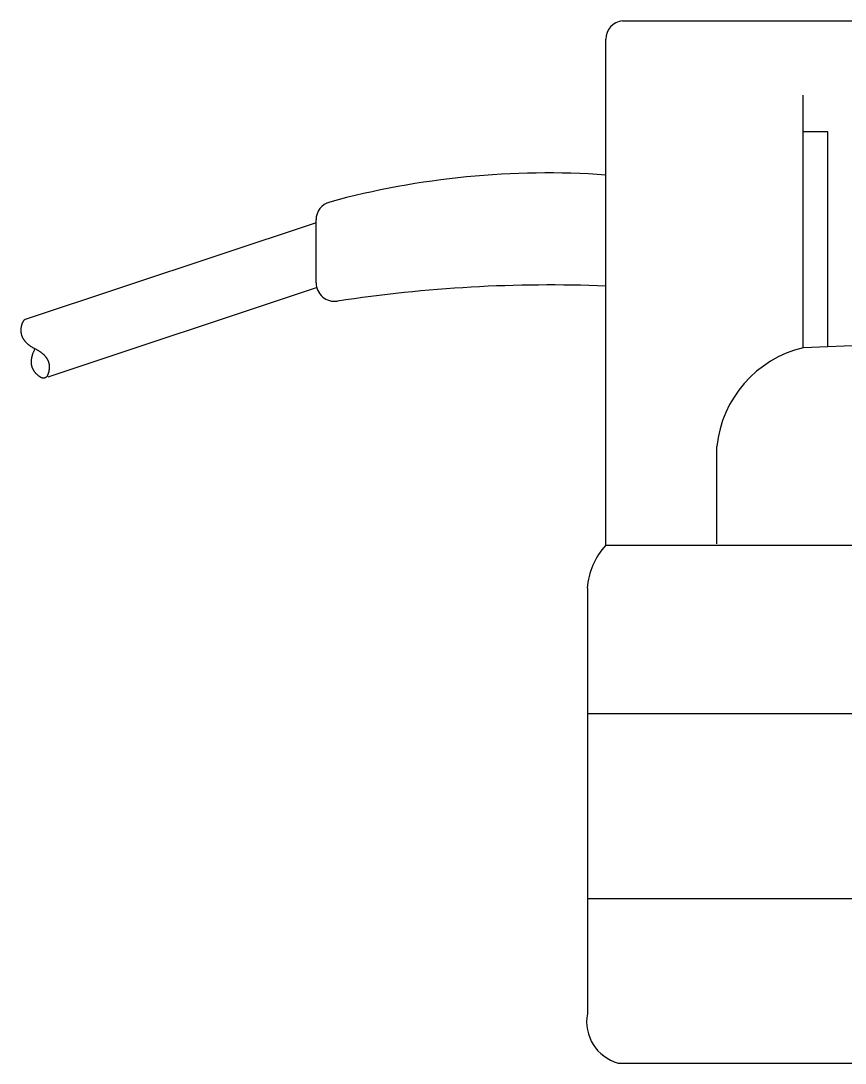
# Model space of a CAD drawing. Header units: millimetres. Extents: x -2880 to 3894, y -2977 to 4857.
# Drawn here: x -189.4 to -55.7, y 276 to 445 of the extents above; entities that cross this region are included whole.
import ezdxf

# ---------------------------------------------------------------- set-up
doc = ezdxf.new("R2010")
doc.units = ezdxf.units.MM
doc.header["$MEASUREMENT"] = 0
doc.layers.add('_1-0_', color=7, linetype='Continuous')

msp = doc.modelspace()

# ---------------------------------------------------------------- linework, layer by layer
at = {"layer": '_1-0_', "color": 3, "linetype": 'Continuous'}
for p, q in [((-91.822, 445.039), (84.472, 445.039)), ((-94.528, 360.039), (-94.528, 442.054)), ((-62.528, 392.039), (-62.528, 432.974)), ((-58.528, 427.039), (-62.528, 427.039)), ((-58.528, 392.279), (-58.528, 427.039)), ((-141.528, 402.559), (-141.528, 412.767)), ((-141.528, 412.31), (-188.691, 396.589)), ((-141.528, 401.769), (-185.035, 387.267)), ((-189.352, 395.469), (-189.359, 395.436)), ((-189.346, 395.501), (-189.352, 395.469)), ((-189.34, 395.533), (-189.346, 395.501)), ((-189.333, 395.564), (-189.34, 395.533)), ((-189.326, 395.595), (-189.333, 395.564)), ((-189.319, 395.626), (-189.326, 395.595)), ((-189.312, 395.656), (-189.319, 395.626)), ((-189.305, 395.685), (-189.312, 395.656)), ((-189.297, 395.715), (-189.305, 395.685)), ((-189.29, 395.743), (-189.297, 395.715)), ((-189.282, 395.772), (-189.29, 395.743)), ((-189.274, 395.799), (-189.282, 395.772)), ((-189.266, 395.827), (-189.274, 395.799)), ((-189.258, 395.854), (-189.266, 395.827)), ((-189.25, 395.88), (-189.258, 395.854)), ((-189.241, 395.906), (-189.25, 395.88)), ((-189.233, 395.932), (-189.241, 395.906)), ((-189.224, 395.957), (-189.233, 395.932)), ((-189.215, 395.982), (-189.224, 395.957)), ((-189.206, 396.006), (-189.215, 395.982)), ((-189.197, 396.03), (-189.206, 396.006)), ((-189.188, 396.053), (-189.197, 396.03)), ((-189.178, 396.076), (-189.188, 396.053)), ((-189.168, 396.098), (-189.178, 396.076)), ((-189.159, 396.12), (-189.168, 396.098)), ((-189.149, 396.142), (-189.159, 396.12)), ((-189.139, 396.163), (-189.149, 396.142)), ((-189.128, 396.184), (-189.139, 396.163)), ((-189.118, 396.204), (-189.128, 396.184)), ((-189.107, 396.224), (-189.118, 396.204)), ((-189.097, 396.243), (-189.107, 396.224)), ((-189.086, 396.262), (-189.097, 396.243)), ((-189.075, 396.28), (-189.086, 396.262)), ((-189.064, 396.298), (-189.075, 396.28)), ((-189.052, 396.316), (-189.064, 396.298)), ((-189.041, 396.333), (-189.052, 396.316)), ((-189.029, 396.349), (-189.041, 396.333)), ((-189.018, 396.365), (-189.029, 396.349)), ((-189.006, 396.381), (-189.018, 396.365)), ((-188.994, 396.396), (-189.006, 396.381)), ((-188.981, 396.411), (-188.994, 396.396)), ((-188.969, 396.425), (-188.981, 396.411)), ((-188.957, 396.439), (-188.969, 396.425)), ((-188.944, 396.453), (-188.957, 396.439)), ((-188.931, 396.466), (-188.944, 396.453)), ((-188.918, 396.478), (-188.931, 396.466)), ((-188.905, 396.49), (-188.918, 396.478)), ((-188.892, 396.502), (-188.905, 396.49)), ((-188.879, 396.513), (-188.892, 396.502)), ((-188.865, 396.524), (-188.879, 396.513)), ((-188.851, 396.534), (-188.865, 396.524)), ((-188.837, 396.544), (-188.851, 396.534)), ((-188.823, 396.554), (-188.837, 396.544)), ((-188.809, 396.563), (-188.823, 396.554)), ((-188.795, 396.571), (-188.809, 396.563)), ((-188.781, 396.579), (-188.795, 396.571)), ((-188.766, 396.587), (-188.781, 396.579)), ((-188.751, 396.594), (-188.766, 396.587)), ((-188.736, 396.601), (-188.751, 396.594)), ((-188.721, 396.607), (-188.736, 396.601)), ((-188.706, 396.613), (-188.721, 396.607)), ((-188.691, 396.618), (-188.706, 396.613)), ((-189.414, 394.968), (-189.416, 394.903)), ((-189.416, 394.903), (-189.416, 394.838)), ((-189.416, 394.838), (-189.415, 394.773)), ((-189.415, 394.773), (-189.413, 394.709)), ((-189.41, 395.034), (-189.414, 394.968)), ((-189.413, 394.709), (-189.409, 394.645)), ((-189.405, 395.1), (-189.41, 395.034)), ((-189.409, 394.645), (-189.404, 394.582)), ((-189.399, 395.167), (-189.405, 395.1)), ((-189.404, 394.582), (-189.397, 394.519)), ((-189.391, 395.234), (-189.399, 395.167)), ((-189.397, 394.519), (-189.389, 394.457)), ((-189.381, 395.301), (-189.391, 395.234)), ((-189.389, 394.457), (-189.379, 394.395)), ((-189.371, 395.369), (-189.381, 395.301)), ((-189.379, 394.395), (-189.368, 394.334)), ((-189.365, 395.403), (-189.371, 395.369)), ((-189.368, 394.334), (-189.355, 394.272)), ((-189.359, 395.436), (-189.365, 395.403)), ((-189.355, 394.272), (-189.341, 394.212)), ((-189.341, 394.212), (-189.326, 394.151)), ((-189.326, 394.151), (-189.309, 394.091)), ((-189.309, 394.091), (-189.29, 394.032)), ((-189.29, 394.032), (-189.27, 393.973)), ((-189.27, 393.973), (-189.249, 393.914)), ((-189.249, 393.914), (-189.226, 393.856)), ((-189.226, 393.856), (-189.202, 393.798)), ((-189.202, 393.798), (-189.176, 393.741)), ((16.472, 395.039), (-62.528, 392.039)), ((-189.176, 393.741), (-189.149, 393.684)), ((-189.149, 393.684), (-189.12, 393.628)), ((-189.12, 393.628), (-189.09, 393.572)), ((-189.09, 393.572), (-189.058, 393.516)), ((-189.058, 393.516), (-189.025, 393.461)), ((-189.025, 393.461), (-188.99, 393.406)), ((-188.99, 393.406), (-188.954, 393.352)), ((-188.954, 393.352), (-188.917, 393.298)), ((-188.917, 393.298), (-188.878, 393.244)), ((-188.878, 393.244), (-188.837, 393.191)), ((-188.837, 393.191), (-188.795, 393.138)), ((-188.795, 393.138), (-188.752, 393.086)), ((-188.752, 393.086), (-188.707, 393.034)), ((-188.707, 393.034), (-188.661, 392.983)), ((-188.661, 392.983), (-188.613, 392.932)), ((-188.613, 392.932), (-188.564, 392.881)), ((-188.564, 392.881), (-188.513, 392.831)), ((-188.513, 392.831), (-188.461, 392.781)), ((-188.461, 392.781), (-188.407, 392.732)), ((-188.407, 392.732), (-188.352, 392.683)), ((-188.352, 392.683), (-188.296, 392.634)), ((-188.296, 392.634), (-188.238, 392.586)), ((-188.238, 392.586), (-188.178, 392.539)), ((-188.178, 392.539), (-188.117, 392.491)), ((-188.117, 392.491), (-188.055, 392.445)), ((-188.055, 392.445), (-187.991, 392.398)), ((-187.991, 392.398), (-187.925, 392.352)), ((-187.925, 392.352), (-187.859, 392.307)), ((-187.859, 392.307), (-187.79, 392.262)), ((-187.79, 392.262), (-187.72, 392.217)), ((-187.72, 392.217), (-187.649, 392.173)), ((-187.649, 392.173), (-187.577, 392.129)), ((-187.577, 392.129), (-187.502, 392.085)), ((-187.502, 392.085), (-187.427, 392.042)), ((-187.647, 390.339), (-187.634, 390.411)), ((-187.634, 390.411), (-187.619, 390.483)), ((-187.619, 390.483), (-187.603, 390.555)), ((-187.603, 390.555), (-187.585, 390.629)), ((-187.585, 390.629), (-187.566, 390.702)), ((-187.566, 390.702), (-187.545, 390.777)), ((-187.545, 390.777), (-187.524, 390.852)), ((-187.524, 390.852), (-187.5, 390.927)), ((-187.5, 390.927), (-187.476, 391.003)), ((-187.476, 391.003), (-187.449, 391.08)), ((-187.449, 391.08), (-187.422, 391.157)), ((-187.427, 392.042), (-187.35, 392)), ((-187.422, 391.157), (-187.393, 391.234)), ((-187.393, 391.234), (-187.362, 391.312)), ((-187.362, 391.312), (-187.331, 391.391)), ((-187.35, 392), (-187.271, 391.958)), ((-187.331, 391.391), (-187.297, 391.47)), ((-187.297, 391.47), (-187.263, 391.55)), ((-187.271, 391.958), (-187.191, 391.916)), ((-187.263, 391.55), (-187.226, 391.63)), ((-187.226, 391.63), (-187.189, 391.711)), ((-187.191, 391.916), (-187.11, 391.875)), ((-187.189, 391.711), (-187.15, 391.793)), ((-187.15, 391.793), (-187.11, 391.875)), ((-187.11, 391.875), (-187.028, 391.833)), ((-187.028, 391.833), (-186.948, 391.792)), ((-186.948, 391.792), (-186.87, 391.749)), ((-186.87, 391.749), (-186.792, 391.707)), ((-186.792, 391.707), (-186.717, 391.664)), ((-186.717, 391.664), (-186.643, 391.62)), ((-186.643, 391.62), (-186.57, 391.577)), ((-186.57, 391.577), (-186.499, 391.532)), ((-186.499, 391.532), (-186.429, 391.488)), ((-186.429, 391.488), (-186.361, 391.443)), ((-186.361, 391.443), (-186.294, 391.397)), ((-186.294, 391.397), (-186.228, 391.351)), ((-186.228, 391.351), (-186.165, 391.305)), ((-186.165, 391.305), (-186.102, 391.258)), ((-186.102, 391.258), (-186.041, 391.211)), ((-186.041, 391.211), (-185.982, 391.163)), ((-185.982, 391.163), (-185.924, 391.115)), ((-185.924, 391.115), (-185.867, 391.067)), ((-185.867, 391.067), (-185.812, 391.018)), ((-185.812, 391.018), (-185.758, 390.968)), ((-185.758, 390.968), (-185.706, 390.919)), ((-185.706, 390.919), (-185.655, 390.869)), ((-185.655, 390.869), (-185.606, 390.818)), ((-185.606, 390.818), (-185.558, 390.767)), ((-185.558, 390.767), (-185.512, 390.716)), ((-185.512, 390.716), (-185.467, 390.664)), ((-185.467, 390.664), (-185.424, 390.612)), ((-185.424, 390.612), (-185.382, 390.559)), ((-185.382, 390.559), (-185.342, 390.506)), ((-185.342, 390.506), (-185.303, 390.452)), ((-185.303, 390.452), (-185.265, 390.398)), ((-185.265, 390.398), (-185.229, 390.344)), ((-187.703, 389.719), (-187.702, 389.786)), ((-187.702, 389.653), (-187.703, 389.719)), ((-187.702, 389.786), (-187.7, 389.853)), ((-187.699, 389.587), (-187.702, 389.653)), ((-187.7, 389.853), (-187.697, 389.921)), ((-187.696, 389.522), (-187.699, 389.587)), ((-187.697, 389.921), (-187.692, 389.989)), ((-187.69, 389.457), (-187.696, 389.522)), ((-187.692, 389.989), (-187.686, 390.058)), ((-187.684, 389.393), (-187.69, 389.457)), ((-187.686, 390.058), (-187.678, 390.127)), ((-187.676, 389.33), (-187.684, 389.393)), ((-187.678, 390.127), (-187.669, 390.197)), ((-187.666, 389.267), (-187.676, 389.33)), ((-187.669, 390.197), (-187.659, 390.268)), ((-187.655, 389.205), (-187.666, 389.267)), ((-187.659, 390.268), (-187.647, 390.339)), ((-187.643, 389.143), (-187.655, 389.205)), ((-187.629, 389.081), (-187.643, 389.143)), ((-187.614, 389.021), (-187.629, 389.081)), ((-187.598, 388.96), (-187.614, 389.021)), ((-187.58, 388.901), (-187.598, 388.96)), ((-187.56, 388.842), (-187.58, 388.901)), ((-187.539, 388.783), (-187.56, 388.842)), ((-187.517, 388.725), (-187.539, 388.783)), ((-187.493, 388.668), (-187.517, 388.725)), ((-185.229, 390.344), (-185.195, 390.289)), ((-185.195, 390.289), (-185.161, 390.234)), ((-185.161, 390.234), (-185.13, 390.179)), ((-185.13, 390.179), (-185.1, 390.123)), ((-185.1, 390.123), (-185.071, 390.066)), ((-185.071, 390.066), (-185.044, 390.009)), ((-185.044, 390.009), (-185.018, 389.952)), ((-185.018, 389.952), (-184.994, 389.894)), ((-184.994, 389.894), (-184.971, 389.836)), ((-184.971, 389.836), (-184.949, 389.778)), ((-184.949, 389.778), (-184.929, 389.719)), ((-184.929, 389.719), (-184.911, 389.659)), ((-184.911, 389.659), (-184.894, 389.599)), ((-184.894, 389.599), (-184.878, 389.539)), ((-184.878, 389.539), (-184.864, 389.479)), ((-184.864, 389.479), (-184.852, 389.418)), ((-184.852, 389.418), (-184.841, 389.356)), ((-184.841, 389.356), (-184.831, 389.294)), ((-184.831, 389.294), (-184.823, 389.232)), ((-184.823, 389.232), (-184.816, 389.169)), ((-184.816, 389.169), (-184.811, 389.106)), ((-184.81, 388.718), (-184.815, 388.652)), ((-184.811, 389.106), (-184.807, 389.042)), ((-184.806, 388.784), (-184.81, 388.718)), ((-184.807, 389.042), (-184.805, 388.978)), ((-184.804, 388.849), (-184.806, 388.784)), ((-184.805, 388.978), (-184.804, 388.914)), ((-184.804, 388.914), (-184.804, 388.849)), ((-187.468, 388.611), (-187.493, 388.668)), ((-187.442, 388.554), (-187.468, 388.611)), ((-187.414, 388.498), (-187.442, 388.554)), ((-187.384, 388.443), (-187.414, 388.498)), ((-187.353, 388.388), (-187.384, 388.443)), ((-187.321, 388.334), (-187.353, 388.388)), ((-187.287, 388.28), (-187.321, 388.334)), ((-187.252, 388.227), (-187.287, 388.28)), ((-187.216, 388.175), (-187.252, 388.227)), ((-187.178, 388.123), (-187.216, 388.175)), ((-187.138, 388.071), (-187.178, 388.123)), ((-187.098, 388.02), (-187.138, 388.071)), ((-187.055, 387.97), (-187.098, 388.02)), ((-187.012, 387.92), (-187.055, 387.97)), ((-186.967, 387.87), (-187.012, 387.92)), ((-186.92, 387.822), (-186.967, 387.87)), ((-186.872, 387.773), (-186.92, 387.822)), ((-186.823, 387.726), (-186.872, 387.773)), ((-186.773, 387.679), (-186.823, 387.726)), ((-186.724, 387.634), (-186.773, 387.679)), ((-186.675, 387.592), (-186.724, 387.634)), ((-186.627, 387.55), (-186.675, 387.592)), ((-186.58, 387.511), (-186.627, 387.55)), ((-186.533, 387.474), (-186.58, 387.511)), ((-186.487, 387.438), (-186.533, 387.474)), ((-186.442, 387.404), (-186.487, 387.438)), ((-186.397, 387.372), (-186.442, 387.404)), ((-186.352, 387.342), (-186.397, 387.372)), ((-186.308, 387.313), (-186.352, 387.342)), ((-186.265, 387.286), (-186.308, 387.313)), ((-186.223, 387.261), (-186.265, 387.286)), ((-186.181, 387.238), (-186.223, 387.261)), ((-186.139, 387.217), (-186.181, 387.238)), ((-186.099, 387.198), (-186.139, 387.217)), ((-186.059, 387.18), (-186.099, 387.198)), ((-186.019, 387.164), (-186.059, 387.18)), ((-185.98, 387.15), (-186.019, 387.164)), ((-185.942, 387.138), (-185.98, 387.15)), ((-185.904, 387.127), (-185.942, 387.138)), ((-185.867, 387.119), (-185.904, 387.127)), ((-185.83, 387.112), (-185.867, 387.119)), ((-185.794, 387.107), (-185.83, 387.112)), ((-185.759, 387.103), (-185.794, 387.107)), ((-185.724, 387.102), (-185.759, 387.103)), ((-185.69, 387.102), (-185.724, 387.102)), ((-185.657, 387.105), (-185.69, 387.102)), ((-185.624, 387.108), (-185.657, 387.105)), ((-185.591, 387.114), (-185.624, 387.108)), ((-185.56, 387.122), (-185.591, 387.114)), ((-185.528, 387.131), (-185.56, 387.122)), ((-185.498, 387.142), (-185.528, 387.131)), ((-185.468, 387.155), (-185.498, 387.142)), ((-185.439, 387.17), (-185.468, 387.155)), ((-185.41, 387.187), (-185.439, 387.17)), ((-185.382, 387.205), (-185.41, 387.187)), ((-185.354, 387.225), (-185.382, 387.205)), ((-185.327, 387.247), (-185.354, 387.225)), ((-185.301, 387.271), (-185.327, 387.247)), ((-185.275, 387.297), (-185.301, 387.271)), ((-185.25, 387.324), (-185.275, 387.297)), ((-185.226, 387.353), (-185.25, 387.324)), ((-185.202, 387.384), (-185.226, 387.353)), ((-185.178, 387.417), (-185.202, 387.384)), ((-185.156, 387.452), (-185.178, 387.417)), ((-185.134, 387.488), (-185.156, 387.452)), ((-185.112, 387.527), (-185.134, 387.488)), ((-185.091, 387.567), (-185.112, 387.527)), ((-185.071, 387.608), (-185.091, 387.567)), ((-185.051, 387.652), (-185.071, 387.608)), ((-185.032, 387.697), (-185.051, 387.652)), ((-185.014, 387.745), (-185.032, 387.697)), ((-184.996, 387.794), (-185.014, 387.745)), ((-184.978, 387.845), (-184.996, 387.794)), ((-184.962, 387.897), (-184.978, 387.845)), ((-184.946, 387.952), (-184.962, 387.897)), ((-184.93, 388.008), (-184.946, 387.952)), ((-184.915, 388.066), (-184.93, 388.008)), ((-184.901, 388.126), (-184.915, 388.066)), ((-184.887, 388.188), (-184.901, 388.126)), ((-184.874, 388.251), (-184.887, 388.188)), ((-184.862, 388.316), (-184.874, 388.251)), ((-184.85, 388.383), (-184.862, 388.316)), ((-184.839, 388.451), (-184.85, 388.383)), ((-184.829, 388.519), (-184.839, 388.451)), ((-184.821, 388.586), (-184.829, 388.519)), ((-184.815, 388.652), (-184.821, 388.586)), ((-76.528, 360.251), (-76.528, 376.039)), ((-94.528, 360.039), (159.472, 360.039)), ((-97.528, 353.039), (-97.528, 284.039)), ((74.472, 332.665), (-97.528, 332.665)), ((74.472, 302.665), (-97.528, 302.665)), ((-92.528, 276.039), (159.472, 276.039))]:
    msp.add_line(p, q, dxfattribs=at)
for centre, radius, start, end in [((-91.528, 442.054), 3, 95.61751, 180.0002), ((-104.028, 285.939), 134.436, 85.9478, 105.21758), ((-138.528, 412.767), 3, 105.21751, 180), ((-138.528, 402.559), 3, 180, 278.68298), ((-103.528, 173.373), 228.844, 87.74609, 98.68279), ((-58.173, 374.103), 18.457, 103.64867, 173.97949), ((-86.237, 352.343), 11.313, 137.13258, 176.47023), ((-90.633, 282.786), 7.008, 169.70242, 254.30841)]:
    msp.add_arc(centre, radius, start, end, dxfattribs=at)

doc.saveas('drawing.dxf')
